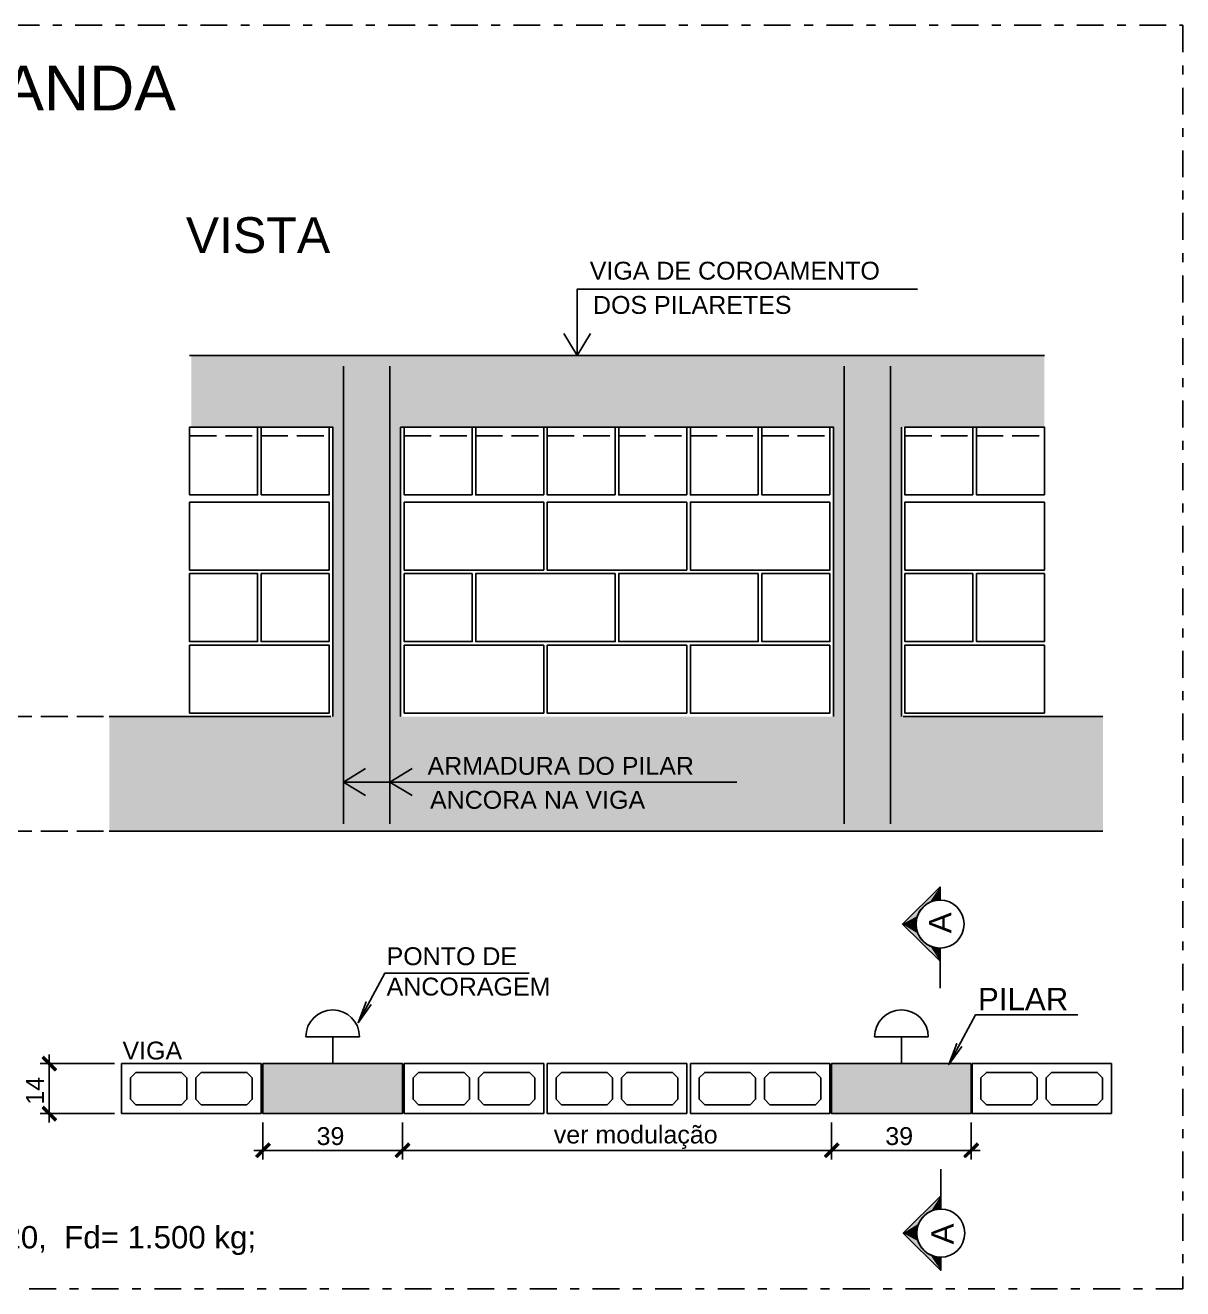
# Model space of a CAD drawing. Extents: x 0 to 119, y 0 to 84.
# Drawn here: x 17.09 to 30.04, y 11.21 to 25.35 of the extents above; entities that cross this region are included whole.
import ezdxf

# ---------------------------------------------------------------- set-up
doc = ezdxf.new("R2010")
doc.units = 0
doc.header["$MEASUREMENT"] = 0
doc.linetypes.add('ESTILO_TQS_0003', pattern=[0.9199999999999999, 0.3, -0.15, 0.02, -0.15, 0.3])
doc.linetypes.add('ESTILO_TQS_0005', pattern=[0.4, 0.3, -0.1])
for name, color, linetype in [('1', 1, 'CONTINUOUS'), ('2', 2, 'CONTINUOUS'), ('21', 254, 'CONTINUOUS'), ('3', 3, 'CONTINUOUS'), ('5', 5, 'CONTINUOUS'), ('8', 8, 'CONTINUOUS')]:
    doc.layers.add(name, color=color, linetype=linetype)
doc.styles.add('TQS_ARIAL', font='arial.ttf')

msp = doc.modelspace()

# ---------------------------------------------------------------- linework, layer by layer
at = {"layer": '1', "linetype": 'Continuous'}
for p, q in [((18.091356, 13.731698), (17.261516, 13.731698)), ((17.361516, 13.831698), (17.361516, 13.071698)), ((18.091356, 13.171698), (17.261516, 13.171698)), ((19.751356, 13.071698), (19.751356, 12.660032)), ((21.311356, 13.071698), (21.311356, 12.660032)), ((21.311356, 13.071698), (21.311356, 12.660032)), ((26.111356, 13.071698), (26.111356, 12.660032)), ((26.111356, 13.071698), (26.111356, 12.660032)), ((27.671356, 13.071698), (27.671356, 12.660032)), ((19.651356, 12.760032), (21.411356, 12.760032)), ((21.211356, 12.760032), (26.211356, 12.760032)), ((26.011356, 12.760032), (27.771356, 12.760032))]:
    msp.add_line(p, q, dxfattribs=at)
for points in [[(23.265813, 21.653617), (23.265813, 22.396677), (27.069736, 22.396677)], [(20.651356, 16.88143), (25.049791, 16.88143)], [(27.323592, 14.875598), (26.903717, 15.292), (27.323592, 15.708403), (27.323592, 15.560783), (27.302788, 15.559977), (27.279361, 15.557119), (27.254221, 15.551677), (27.229149, 15.543644), (27.20655, 15.533962), (27.184152, 15.521784), (27.165246, 15.509188), (27.146432, 15.494135), (27.130083, 15.478543), (27.109927, 15.455068), (27.091753, 15.427995), (27.081103, 15.407945), (27.070426, 15.382284), (27.06202, 15.353839), (27.056451, 15.321663), (27.054822, 15.294624), (27.055548, 15.272099), (27.059707, 15.240923), (27.066216, 15.214532), (27.076706, 15.185739), (27.088911, 15.160971), (27.103131, 15.138244), (27.119, 15.117685), (27.138931, 15.096694), (27.163877, 15.075817), (27.187932, 15.059965), (27.214541, 15.046334), (27.239808, 15.03661), (27.261624, 15.030459), (27.284398, 15.026091), (27.307437, 15.023704), (27.323592, 15.023218), (27.323592, 14.875598)], [(22.727476, 14.742614), (21.11365, 14.742614), (20.815244, 14.188432), (20.904024, 14.422137), (20.815244, 14.188432), (20.961486, 14.391196)], [(28.866378, 14.275169), (27.719224, 14.275169), (27.420819, 13.720987), (27.509599, 13.954692), (27.420819, 13.720987), (27.567061, 13.923751)], [(17.281955, 13.793581), (17.424861, 13.650675), (17.442538, 13.668353), (17.299633, 13.811258), (17.281955, 13.793581)], [(18.841356, 13.631698), (18.331356, 13.631698), (18.271356, 13.571698), (18.271356, 13.331698), (18.331356, 13.271698), (18.841356, 13.271698), (18.901356, 13.331698), (18.901356, 13.571698), (18.841356, 13.631698)], [(19.001356, 13.571698), (19.061356, 13.631698), (19.571356, 13.631698), (19.631356, 13.571698), (19.631356, 13.331698), (19.571356, 13.271698), (19.061356, 13.271698), (19.001356, 13.331698), (19.001356, 13.571698)], [(22.001356, 13.631698), (21.491356, 13.631698), (21.431356, 13.571698), (21.431356, 13.331698), (21.491356, 13.271698), (22.001356, 13.271698), (22.061356, 13.331698), (22.061356, 13.571698), (22.001356, 13.631698)], [(22.161356, 13.571698), (22.221356, 13.631698), (22.731356, 13.631698), (22.791356, 13.571698), (22.791356, 13.331698), (22.731356, 13.271698), (22.221356, 13.271698), (22.161356, 13.331698), (22.161356, 13.571698)], [(23.601356, 13.631698), (23.091356, 13.631698), (23.031356, 13.571698), (23.031356, 13.331698), (23.091356, 13.271698), (23.601356, 13.271698), (23.661356, 13.331698), (23.661356, 13.571698), (23.601356, 13.631698)], [(23.761356, 13.571698), (23.821356, 13.631698), (24.331356, 13.631698), (24.391356, 13.571698), (24.391356, 13.331698), (24.331356, 13.271698), (23.821356, 13.271698), (23.761356, 13.331698), (23.761356, 13.571698)], [(25.201356, 13.631698), (24.691356, 13.631698), (24.631356, 13.571698), (24.631356, 13.331698), (24.691356, 13.271698), (25.201356, 13.271698), (25.261356, 13.331698), (25.261356, 13.571698), (25.201356, 13.631698)], [(25.361356, 13.571698), (25.421356, 13.631698), (25.931356, 13.631698), (25.991356, 13.571698), (25.991356, 13.331698), (25.931356, 13.271698), (25.421356, 13.271698), (25.361356, 13.331698), (25.361356, 13.571698)], [(28.351356, 13.631698), (27.841356, 13.631698), (27.781356, 13.571698), (27.781356, 13.331698), (27.841356, 13.271698), (28.351356, 13.271698), (28.411356, 13.331698), (28.411356, 13.571698), (28.351356, 13.631698)], [(28.511356, 13.571698), (28.571356, 13.631698), (29.081356, 13.631698), (29.141356, 13.571698), (29.141356, 13.331698), (29.081356, 13.271698), (28.571356, 13.271698), (28.511356, 13.331698), (28.511356, 13.571698)], [(17.281955, 13.233581), (17.424861, 13.090675), (17.442538, 13.108353), (17.299633, 13.251258), (17.281955, 13.233581)], [(19.689473, 12.680471), (19.832379, 12.823377), (19.814701, 12.841055), (19.671795, 12.698149), (19.689473, 12.680471)], [(21.249473, 12.680471), (21.392379, 12.823377), (21.374701, 12.841055), (21.231795, 12.698149), (21.249473, 12.680471)], [(21.249473, 12.680471), (21.392379, 12.823377), (21.374701, 12.841055), (21.231795, 12.698149), (21.249473, 12.680471)], [(26.049473, 12.680471), (26.192379, 12.823377), (26.174701, 12.841055), (26.031795, 12.698149), (26.049473, 12.680471)], [(26.049473, 12.680471), (26.192379, 12.823377), (26.174701, 12.841055), (26.031795, 12.698149), (26.049473, 12.680471)], [(27.609473, 12.680471), (27.752379, 12.823377), (27.734701, 12.841055), (27.591795, 12.698149), (27.609473, 12.680471)], [(27.331607, 12.250746), (26.911732, 11.834343), (27.331607, 11.417941), (27.331607, 11.56556), (27.310802, 11.566367), (27.287376, 11.569225), (27.262236, 11.574667), (27.237164, 11.582699), (27.214564, 11.592382), (27.192166, 11.60456), (27.17326, 11.617156), (27.154447, 11.632208), (27.138097, 11.6478), (27.117941, 11.671276), (27.099767, 11.698348), (27.089117, 11.718399), (27.078441, 11.74406), (27.070034, 11.772505), (27.064466, 11.80468), (27.062837, 11.831719), (27.063562, 11.854245), (27.067722, 11.88542), (27.07423, 11.911812), (27.084721, 11.940604), (27.096925, 11.965372), (27.111145, 11.988099), (27.127014, 12.008659), (27.146946, 12.029649), (27.171891, 12.050526), (27.195946, 12.066378), (27.222555, 12.08001), (27.247822, 12.089734), (27.269638, 12.095885), (27.292413, 12.100253), (27.315451, 12.10264), (27.331607, 12.103126), (27.331607, 12.250746)]]:
    msp.add_lwpolyline(points, dxfattribs=at)
for points in [[(26.903717, 15.292), (27.323592, 15.708403), (27.109927, 15.455068)], [(27.323592, 15.708403), (27.130083, 15.478543), (27.109927, 15.455068)], [(27.323592, 15.708403), (27.146432, 15.494135), (27.130083, 15.478543)], [(27.323592, 15.708403), (27.165246, 15.509188), (27.146432, 15.494135)], [(27.323592, 15.708403), (27.184152, 15.521784), (27.165246, 15.509188)], [(27.323592, 15.708403), (27.20655, 15.533962), (27.184152, 15.521784)], [(27.323592, 15.708403), (27.229149, 15.543644), (27.20655, 15.533962)], [(27.323592, 15.708403), (27.254221, 15.551677), (27.229149, 15.543644)], [(27.323592, 15.708403), (27.279361, 15.557119), (27.254221, 15.551677)], [(27.323592, 15.708403), (27.302788, 15.559977), (27.279361, 15.557119)], [(27.323592, 15.708403), (27.323592, 15.560783), (27.302788, 15.559977)], [(26.903717, 15.292), (27.109927, 15.455068), (27.091753, 15.427995)], [(26.903717, 15.292), (27.091753, 15.427995), (27.081103, 15.407945)], [(26.903717, 15.292), (27.081103, 15.407945), (27.070426, 15.382284)], [(26.903717, 15.292), (27.070426, 15.382284), (27.06202, 15.353839)], [(26.903717, 15.292), (27.06202, 15.353839), (27.056451, 15.321663)], [(26.903717, 15.292), (27.056451, 15.321663), (27.054822, 15.294624)], [(26.903717, 15.292), (27.054822, 15.294624), (27.055548, 15.272099)], [(27.323592, 14.875598), (26.903717, 15.292), (27.119, 15.117685)], [(26.903717, 15.292), (27.055548, 15.272099), (27.059707, 15.240923)], [(26.903717, 15.292), (27.059707, 15.240923), (27.066216, 15.214532)], [(26.903717, 15.292), (27.066216, 15.214532), (27.076706, 15.185739)], [(26.903717, 15.292), (27.076706, 15.185739), (27.088911, 15.160971)], [(26.903717, 15.292), (27.088911, 15.160971), (27.103131, 15.138244)], [(26.903717, 15.292), (27.103131, 15.138244), (27.119, 15.117685)], [(27.323592, 14.875598), (27.119, 15.117685), (27.138931, 15.096694)], [(27.323592, 14.875598), (27.138931, 15.096694), (27.163877, 15.075817)], [(27.323592, 14.875598), (27.163877, 15.075817), (27.187932, 15.059965)], [(27.323592, 14.875598), (27.187932, 15.059965), (27.214541, 15.046334)], [(27.323592, 14.875598), (27.214541, 15.046334), (27.239808, 15.03661)], [(27.323592, 14.875598), (27.239808, 15.03661), (27.261624, 15.030459)], [(27.323592, 14.875598), (27.261624, 15.030459), (27.284398, 15.026091)], [(27.323592, 14.875598), (27.284398, 15.026091), (27.307437, 15.023704)], [(27.323592, 14.875598), (27.307437, 15.023704), (27.323592, 15.023218)], [(17.281955, 13.793581), (17.442538, 13.668353), (17.299633, 13.811258)], [(17.281955, 13.793581), (17.299633, 13.811258), (17.281955, 13.793581)], [(17.281955, 13.793581), (17.424861, 13.650675), (17.442538, 13.668353)], [(17.281955, 13.233581), (17.442538, 13.108353), (17.299633, 13.251258)], [(17.281955, 13.233581), (17.299633, 13.251258), (17.281955, 13.233581)], [(17.281955, 13.233581), (17.424861, 13.090675), (17.442538, 13.108353)], [(19.689473, 12.680471), (19.814701, 12.841055), (19.671795, 12.698149)], [(19.689473, 12.680471), (19.832379, 12.823377), (19.814701, 12.841055)], [(21.249473, 12.680471), (21.374701, 12.841055), (21.231795, 12.698149)], [(21.249473, 12.680471), (21.374701, 12.841055), (21.231795, 12.698149)], [(21.249473, 12.680471), (21.392379, 12.823377), (21.374701, 12.841055)], [(21.249473, 12.680471), (21.392379, 12.823377), (21.374701, 12.841055)], [(26.049473, 12.680471), (26.174701, 12.841055), (26.031795, 12.698149)], [(26.049473, 12.680471), (26.174701, 12.841055), (26.031795, 12.698149)], [(26.049473, 12.680471), (26.192379, 12.823377), (26.174701, 12.841055)], [(26.049473, 12.680471), (26.192379, 12.823377), (26.174701, 12.841055)], [(27.609473, 12.680471), (27.734701, 12.841055), (27.591795, 12.698149)], [(27.609473, 12.680471), (27.752379, 12.823377), (27.734701, 12.841055)], [(19.689473, 12.680471), (19.671795, 12.698149), (19.689473, 12.680471)], [(21.249473, 12.680471), (21.231795, 12.698149), (21.249473, 12.680471)], [(21.249473, 12.680471), (21.231795, 12.698149), (21.249473, 12.680471)], [(26.049473, 12.680471), (26.031795, 12.698149), (26.049473, 12.680471)], [(26.049473, 12.680471), (26.031795, 12.698149), (26.049473, 12.680471)], [(27.609473, 12.680471), (27.591795, 12.698149), (27.609473, 12.680471)], [(27.331607, 12.250746), (26.911732, 11.834343), (27.127014, 12.008659)], [(27.331607, 12.250746), (27.127014, 12.008659), (27.146946, 12.029649)], [(27.331607, 12.250746), (27.146946, 12.029649), (27.171891, 12.050526)], [(27.331607, 12.250746), (27.171891, 12.050526), (27.195946, 12.066378)], [(27.331607, 12.250746), (27.195946, 12.066378), (27.222555, 12.08001)], [(27.331607, 12.250746), (27.222555, 12.08001), (27.247822, 12.089734)], [(27.331607, 12.250746), (27.247822, 12.089734), (27.269638, 12.095885)], [(27.331607, 12.250746), (27.269638, 12.095885), (27.292413, 12.100253)], [(27.331607, 12.250746), (27.292413, 12.100253), (27.315451, 12.10264)], [(27.331607, 12.250746), (27.315451, 12.10264), (27.331607, 12.103126)], [(26.911732, 11.834343), (27.111145, 11.988099), (27.127014, 12.008659)], [(26.911732, 11.834343), (27.096925, 11.965372), (27.111145, 11.988099)], [(26.911732, 11.834343), (27.084721, 11.940604), (27.096925, 11.965372)], [(26.911732, 11.834343), (27.07423, 11.911812), (27.084721, 11.940604)], [(26.911732, 11.834343), (27.067722, 11.88542), (27.07423, 11.911812)], [(26.911732, 11.834343), (27.063562, 11.854245), (27.067722, 11.88542)], [(26.911732, 11.834343), (27.062837, 11.831719), (27.063562, 11.854245)], [(26.911732, 11.834343), (27.331607, 11.417941), (27.117941, 11.671276)], [(26.911732, 11.834343), (27.117941, 11.671276), (27.099767, 11.698348)], [(26.911732, 11.834343), (27.099767, 11.698348), (27.089117, 11.718399)], [(26.911732, 11.834343), (27.089117, 11.718399), (27.078441, 11.74406)], [(26.911732, 11.834343), (27.078441, 11.74406), (27.070034, 11.772505)], [(26.911732, 11.834343), (27.070034, 11.772505), (27.064466, 11.80468)], [(26.911732, 11.834343), (27.064466, 11.80468), (27.062837, 11.831719)], [(27.331607, 11.417941), (27.138097, 11.6478), (27.117941, 11.671276)], [(27.331607, 11.417941), (27.154447, 11.632208), (27.138097, 11.6478)], [(27.331607, 11.417941), (27.17326, 11.617156), (27.154447, 11.632208)], [(27.331607, 11.417941), (27.192166, 11.60456), (27.17326, 11.617156)], [(27.331607, 11.417941), (27.214564, 11.592382), (27.192166, 11.60456)], [(27.331607, 11.417941), (27.237164, 11.582699), (27.214564, 11.592382)], [(27.331607, 11.417941), (27.262236, 11.574667), (27.237164, 11.582699)], [(27.331607, 11.417941), (27.287376, 11.569225), (27.262236, 11.574667)], [(27.331607, 11.417941), (27.310802, 11.566367), (27.287376, 11.569225)], [(27.331607, 11.417941), (27.331607, 11.56556), (27.310802, 11.566367)]]:
    msp.add_solid(points, dxfattribs=at)
at = {"layer": '2', "linetype": 'ESTILO_TQS_0005'}
for p, q in [((18.931356, 20.753617), (19.691356, 20.753617)), ((19.731356, 20.753617), (20.491356, 20.753617)), ((21.331356, 20.753617), (22.091356, 20.753617)), ((22.131356, 20.753617), (22.891356, 20.753617)), ((22.931356, 20.753617), (23.691356, 20.753617)), ((23.731356, 20.753617), (24.491356, 20.753617)), ((24.531356, 20.753617), (25.291356, 20.753617)), ((25.331356, 20.753617), (26.091356, 20.753617)), ((26.931356, 20.753617), (27.691356, 20.753617)), ((27.731356, 20.753617), (28.491356, 20.753617)), ((15.268242, 17.613617), (18.033103, 17.613617)), ((15.268242, 16.333617), (18.033103, 16.333617))]:
    msp.add_line(p, q, dxfattribs=at)
at = {"layer": '2', "linetype": 'Continuous'}
for p, q in [((26.903717, 15.292), (27.323592, 15.708403)), ((27.323592, 15.708403), (27.323592, 15.560783)), ((27.323592, 14.875598), (26.903717, 15.292)), ((27.323592, 15.023218), (27.323592, 14.574567)), ((20.831356, 14.031698), (20.231356, 14.031698)), ((20.531356, 13.731698), (20.531356, 14.031698)), ((27.191356, 14.031698), (26.591356, 14.031698)), ((26.891356, 13.731698), (26.891356, 14.031698)), ((18.171356, 13.731698), (18.171356, 13.171698)), ((19.731356, 13.731698), (18.171356, 13.731698)), ((18.191356, 13.731698), (18.191356, 13.731698)), ((19.731356, 13.171698), (19.731356, 13.731698)), ((21.331356, 13.731698), (21.331356, 13.171698)), ((22.891356, 13.731698), (21.331356, 13.731698)), ((22.891356, 13.171698), (22.891356, 13.731698)), ((22.931356, 13.731698), (22.931356, 13.171698)), ((24.491356, 13.731698), (22.931356, 13.731698)), ((24.491356, 13.171698), (24.491356, 13.731698)), ((24.531356, 13.731698), (24.531356, 13.171698)), ((26.091356, 13.731698), (24.531356, 13.731698)), ((26.091356, 13.171698), (26.091356, 13.731698)), ((27.681356, 13.731698), (27.681356, 13.171698)), ((29.241356, 13.731698), (27.681356, 13.731698)), ((29.241356, 13.171698), (29.241356, 13.731698)), ((18.171356, 13.171698), (19.731356, 13.171698)), ((18.191356, 13.171698), (18.191356, 13.171698)), ((19.751356, 13.171698), (19.751356, 13.171698)), ((21.311356, 13.171698), (21.311356, 13.171698)), ((21.311356, 13.171698), (21.311356, 13.171698)), ((21.331356, 13.171698), (22.891356, 13.171698)), ((22.931356, 13.171698), (24.491356, 13.171698)), ((24.531356, 13.171698), (26.091356, 13.171698)), ((26.111356, 13.171698), (26.111356, 13.171698)), ((26.111356, 13.171698), (26.111356, 13.171698)), ((27.671356, 13.171698), (27.671356, 13.171698)), ((27.681356, 13.171698), (29.241356, 13.171698)), ((27.331607, 12.103126), (27.331607, 12.551777)), ((27.331607, 12.250746), (26.911732, 11.834343)), ((26.911732, 11.834343), (27.331607, 11.417941)), ((27.331607, 11.417941), (27.331607, 11.56556))]:
    msp.add_line(p, q, dxfattribs=at)
at = {"layer": '2', "linetype": 'ESTILO_TQS_0003'}
msp.add_lwpolyline([(9.952901, 25.348595), (30.037525, 25.348595), (30.037525, 11.21229), (9.952901, 11.21229), (9.952901, 25.348595)], dxfattribs=at)
at = {"layer": '2', "linetype": 'Continuous'}
for points in [[(23.115813, 21.900759), (23.265813, 21.653617), (23.415813, 21.900759)], [(18.931356, 20.093617), (19.691356, 20.093617), (19.691356, 20.853617), (18.931356, 20.853617), (18.931356, 20.093617)], [(19.731356, 20.093617), (20.491356, 20.093617), (20.491356, 20.853617), (19.731356, 20.853617), (19.731356, 20.093617)], [(22.091356, 20.093617), (21.331356, 20.093617), (21.331356, 20.853617), (22.091356, 20.853617), (22.091356, 20.093617)], [(22.891356, 20.093617), (22.131356, 20.093617), (22.131356, 20.853617), (22.891356, 20.853617), (22.891356, 20.093617)], [(23.691356, 20.093617), (22.931356, 20.093617), (22.931356, 20.853617), (23.691356, 20.853617), (23.691356, 20.093617)], [(24.491356, 20.093617), (23.731356, 20.093617), (23.731356, 20.853617), (24.491356, 20.853617), (24.491356, 20.093617)], [(25.291356, 20.093617), (24.531356, 20.093617), (24.531356, 20.853617), (25.291356, 20.853617), (25.291356, 20.093617)], [(26.091356, 20.093617), (25.331356, 20.093617), (25.331356, 20.853617), (26.091356, 20.853617), (26.091356, 20.093617)], [(27.691356, 20.093617), (26.931356, 20.093617), (26.931356, 20.853617), (27.691356, 20.853617), (27.691356, 20.093617)], [(28.491356, 20.093617), (27.731356, 20.093617), (27.731356, 20.853617), (28.491356, 20.853617), (28.491356, 20.093617)], [(18.931356, 20.013617), (20.491356, 20.013617), (20.491356, 19.253617), (18.931356, 19.253617), (18.931356, 20.013617)], [(22.891356, 20.013617), (21.331356, 20.013617), (21.331356, 19.253617), (22.891356, 19.253617), (22.891356, 20.013617)], [(24.491356, 20.013617), (22.931356, 20.013617), (22.931356, 19.253617), (24.491356, 19.253617), (24.491356, 20.013617)], [(26.091356, 20.013617), (24.531356, 20.013617), (24.531356, 19.253617), (26.091356, 19.253617), (26.091356, 20.013617)], [(28.491356, 20.013617), (26.931356, 20.013617), (26.931356, 19.253617), (28.491356, 19.253617), (28.491356, 20.013617)], [(18.931356, 19.213617), (19.691356, 19.213617), (19.691356, 18.453617), (18.931356, 18.453617), (18.931356, 19.213617)], [(19.731356, 19.213617), (20.491356, 19.213617), (20.491356, 18.453617), (19.731356, 18.453617), (19.731356, 19.213617)], [(22.091356, 19.213617), (21.331356, 19.213617), (21.331356, 18.453617), (22.091356, 18.453617), (22.091356, 19.213617)], [(23.691356, 19.213617), (22.131356, 19.213617), (22.131356, 18.453617), (23.691356, 18.453617), (23.691356, 19.213617)], [(25.291356, 19.213617), (23.731356, 19.213617), (23.731356, 18.453617), (25.291356, 18.453617), (25.291356, 19.213617)], [(26.091356, 19.213617), (25.331356, 19.213617), (25.331356, 18.453617), (26.091356, 18.453617), (26.091356, 19.213617)], [(27.691356, 19.213617), (26.931356, 19.213617), (26.931356, 18.453617), (27.691356, 18.453617), (27.691356, 19.213617)], [(28.491356, 19.213617), (27.731356, 19.213617), (27.731356, 18.453617), (28.491356, 18.453617), (28.491356, 19.213617)], [(18.931356, 18.413617), (20.491356, 18.413617), (20.491356, 17.653617), (18.931356, 17.653617), (18.931356, 18.413617)], [(22.891356, 18.413617), (21.331356, 18.413617), (21.331356, 17.653617), (22.891356, 17.653617), (22.891356, 18.413617)], [(24.491356, 18.413617), (22.931356, 18.413617), (22.931356, 17.653617), (24.491356, 17.653617), (24.491356, 18.413617)], [(26.091356, 18.413617), (24.531356, 18.413617), (24.531356, 17.653617), (26.091356, 17.653617), (26.091356, 18.413617)], [(28.491356, 18.413617), (26.931356, 18.413617), (26.931356, 17.653617), (28.491356, 17.653617), (28.491356, 18.413617)], [(20.898498, 17.03143), (20.651356, 16.88143), (20.898498, 16.73143)], [(21.418498, 17.03143), (21.171356, 16.88143), (21.418498, 16.73143)]]:
    msp.add_lwpolyline(points, dxfattribs=at)
for centre in [(27.323592, 15.292), (27.331607, 11.834343)]:
    msp.add_circle(centre, 0.268783, dxfattribs=at)
for centre in [(20.531356, 14.031698), (26.891356, 14.031698)]:
    msp.add_arc(centre, 0.3, 0, 180, dxfattribs=at)
at = {"layer": '21', "linetype": 'Continuous'}
for points in [[(19.751356, 13.731698), (21.311356, 13.731698), (21.311356, 13.171698), (19.751356, 13.171698), (19.751356, 13.731698)], [(26.111356, 13.731698), (27.671356, 13.731698), (27.671356, 13.171698), (26.111356, 13.171698), (26.111356, 13.731698)]]:
    msp.add_lwpolyline(points, dxfattribs=at)
for points in [[(18.033103, 17.613617), (29.14488, 17.613617), (29.14488, 16.333617)], [(18.033103, 17.613617), (29.14488, 16.333617), (18.033103, 16.333617)], [(18.033103, 17.613617), (18.033103, 16.333617), (18.033103, 17.613617)], [(19.751356, 13.731698), (21.311356, 13.731698), (21.311356, 13.171698)], [(19.751356, 13.731698), (21.311356, 13.171698), (19.751356, 13.171698)], [(19.751356, 13.731698), (19.751356, 13.171698), (19.751356, 13.731698)], [(26.111356, 13.731698), (27.671356, 13.731698), (27.671356, 13.171698)], [(26.111356, 13.731698), (27.671356, 13.171698), (26.111356, 13.171698)], [(26.111356, 13.731698), (26.111356, 13.171698), (26.111356, 13.731698)]]:
    msp.add_solid(points, dxfattribs=at)
at = {"layer": '3', "linetype": 'Continuous'}
for p, q in [((18.931356, 20.853617), (20.511356, 20.853617)), ((19.711356, 20.853617), (20.531356, 20.853617)), ((21.291356, 17.613617), (21.291356, 20.853617)), ((21.291356, 20.853617), (26.091356, 20.853617)), ((21.331356, 20.853617), (26.091356, 20.853617)), ((26.891356, 17.613617), (26.891356, 20.853617)), ((26.931356, 20.853617), (28.491356, 20.853617)), ((18.033103, 17.613617), (20.511356, 17.613617)), ((26.911356, 17.613617), (29.14488, 17.613617)), ((18.033103, 16.333617), (29.14488, 16.333617))]:
    msp.add_line(p, q, dxfattribs=at)
for points in [[(18.931356, 21.653617), (28.491356, 21.653617)], [(18.951356, 20.853617), (20.531356, 20.853617), (20.531356, 17.613617)], [(24.551356, 20.853617), (26.131356, 20.853617), (26.131356, 17.613617)], [(19.751356, 13.731698), (21.311356, 13.731698), (21.311356, 13.171698), (19.751356, 13.171698), (19.751356, 13.731698)], [(26.111356, 13.731698), (27.671356, 13.731698), (27.671356, 13.171698), (26.111356, 13.171698), (26.111356, 13.731698)]]:
    msp.add_lwpolyline(points, dxfattribs=at)
at = {"layer": '5', "linetype": 'Continuous'}
for p, q in [((20.651356, 21.533617), (20.651356, 16.413617)), ((21.171356, 21.533617), (21.171356, 16.413617)), ((26.251356, 21.533617), (26.251356, 16.413617)), ((26.771356, 21.533617), (26.771356, 16.413617))]:
    msp.add_line(p, q, dxfattribs=at)
at = {"layer": '8', "linetype": 'Continuous'}
for points in [[(20.531356, 20.853617), (18.951356, 20.853617), (28.491356, 21.653617)], [(28.491356, 21.653617), (18.951356, 20.853617), (18.951356, 21.653617)], [(21.291356, 20.853617), (20.531356, 20.853617), (28.491356, 21.653617)], [(28.491356, 21.653617), (26.131356, 20.853617), (21.291356, 20.853617)], [(26.131356, 20.853617), (28.491356, 21.653617), (26.891356, 20.853617)], [(28.491356, 21.653617), (28.491356, 20.853617), (26.891356, 20.853617)], [(21.291356, 17.613617), (20.531356, 17.613617), (21.291356, 20.853617)], [(20.531356, 17.613617), (20.531356, 20.853617), (21.291356, 20.853617)], [(26.891356, 17.613617), (26.131356, 17.613617), (26.891356, 20.853617)], [(26.131356, 17.613617), (26.131356, 20.853617), (26.891356, 20.853617)]]:
    msp.add_solid(points, dxfattribs=at)

# ---------------------------------------------------------------- texts
at = {"layer": '2', "linetype": 'Continuous', "style": 'TQS_ARIAL'}
for s, height, p in [('VIGA DE COROAMENTO', 0.2, (23.406331, 22.502798)), ('DOS PILARETES', 0.2, (23.442579, 22.119613)), ('ARMADURA DO PILAR', 0.2, (21.591521, 16.962364)), ('ANCORA NA VIGA', 0.2, (21.61992, 16.582337)), ('PONTO DE', 0.2, (21.134445, 14.832715)), ('ANCORAGEM', 0.2, (21.134445, 14.492715)), ('PILAR', 0.25, (27.748125, 14.328878)), ('VIGA', 0.2, (18.180547, 13.777426)), ('39', 0.2, (20.351356, 12.820032)), ('ver modulação', 0.2, (23.003989, 12.837758)), ('39', 0.2, (26.711356, 12.820032)), ('a) CARGAS DE ACORDO COM A NBR6120,  Fd= 1.500 kg;', 0.25, (10.291023, 11.663767))]:
    msp.add_text(s, height=height, dxfattribs=at).set_placement(p)
for s, height, p in [('A', 0.25, (27.448383, 15.189559)), ('14', 0.2, (17.301516, 13.271698)), ('A', 0.25, (27.475071, 11.708837))]:
    msp.add_text(s, height=height, rotation=90, dxfattribs=at).set_placement(p)
at = {"layer": '5', "linetype": 'Continuous', "style": 'TQS_ARIAL'}
for s, height, p in [('DETALHE - PLATIBANDA', 0.5, (10.588898, 24.396336)), ('VISTA', 0.4, (18.888778, 22.800943))]:
    msp.add_text(s, height=height, dxfattribs=at).set_placement(p)

doc.saveas('drawing.dxf')
